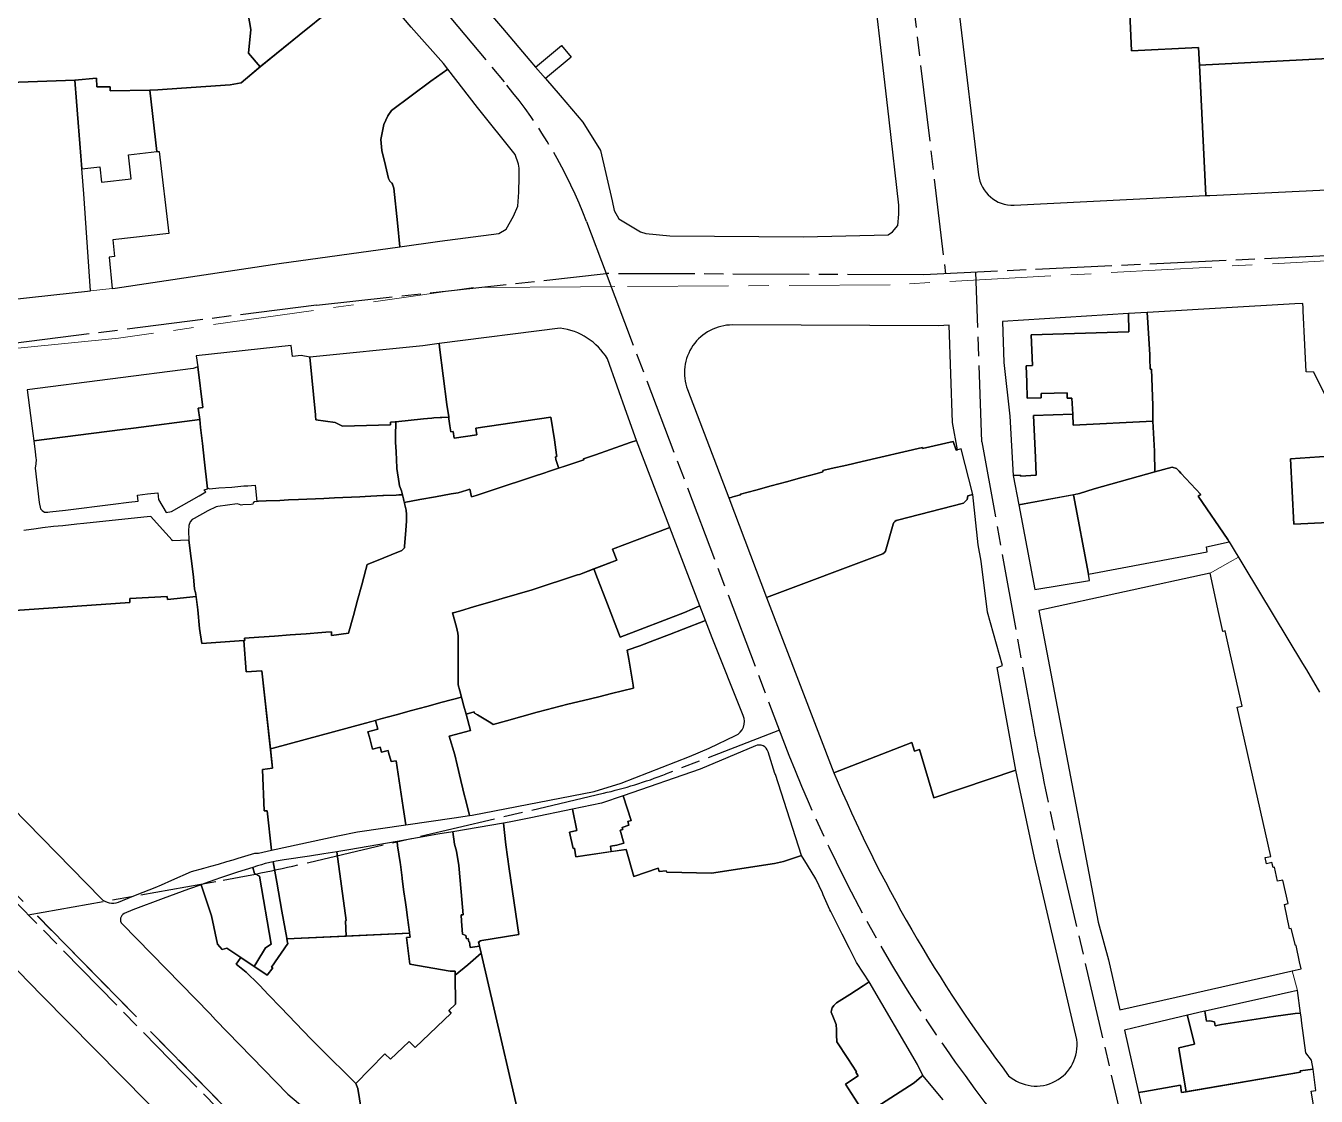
# Model space of a CAD drawing. Header units: millimetres. Extents: x 125232 to 134072, y 142885 to 152835.
# Drawn here: x 128676.8 to 129082.6, y 149484.7 to 149821.2 of the extents above; entities that cross this region are included whole.
import ezdxf

# ---------------------------------------------------------------- set-up
doc = ezdxf.new("R2010")
doc.units = ezdxf.units.MM
doc.linetypes.add('ACAD_ISO08W100', pattern=[36, 24, -3, 6, -3])
doc.linetypes.add('CENTER', pattern=[50.8, 31.75, -6.35, 6.35, -6.35])
for name, color, linetype in [('commerce', 10, 'Continuous'), ('commerce & office', 242, 'Continuous'), ('commerce and residence', 32, 'Continuous'), ('green & plaza', 80, 'Continuous'), ('military', 76, 'Continuous'), ('research & university', 30, 'Continuous'), ('reserve', 253, 'Continuous'), ('residence', 2, 'Continuous'), ('residence-bad', 41, 'Continuous'), ('老城北中心线', 7, 'ACAD_ISO08W100')]:
    doc.layers.add(name, color=color, linetype=linetype)
for name, color, linetype, lineweight in [('government', 221, 'Continuous', 0), ('municipal utilities', 151, 'Continuous', 0), ('parking', 8, 'Continuous', 0), ('super block', 6, 'CENTER', 0)]:
    doc.layers.add(name, color=color, linetype=linetype, lineweight=lineweight)

msp = doc.modelspace()

# ---------------------------------------------------------------- linework, layer by layer
at = {"layer": 'commerce'}
for points in [[(128692.79, 149797.4), (128692.21, 149804.12), (128654.07, 149802.82), (128653.92, 149807.21), (128642.88, 149806.84), (128642.88, 149806.84), (128641, 149806.78), (128641, 149805.68), (128637.85, 149805.57), (128637.85, 149805.07), (128639.61, 149750.77), (128662.17, 149751.51), (128662.2, 149750.76), (128664.8, 149750.86), (128665.43, 149734.48), (128697.13, 149737.95), (128695.13, 149768.44)], [(128993.01, 149724.1), (129023.69, 149725.07), (129023.52, 149730.77), (128983.94, 149728.24), (128984.4, 149715.36), (128986.21, 149698.48), (128987.29, 149679.86), (128989.57, 149680), (128989.58, 149679.7), (128994.58, 149679.99), (128994.31, 149685.48), (128993.67, 149698.75), (129006.03, 149699.19), (129005.79, 149704.2), (129004.32, 149704.15), (129004.27, 149705.85), (128996.07, 149705.6), (128996.11, 149704.3), (128991.75, 149704.15), (128991.57, 149709.25), (128991.39, 149714.35), (128993.37, 149714.41)], [(129030.8, 149713.29), (129030.42, 149713.28), (129030.32, 149716.61), (129030.25, 149717.91), (129029.57, 149729.55), (129029.47, 149731.15), (129023.52, 149730.77), (129023.69, 149725.07), (128993.01, 149724.1), (128993.37, 149714.41), (128991.39, 149714.35), (128991.57, 149709.25), (128991.75, 149704.15), (128996.11, 149704.3), (128996.07, 149705.6), (129004.27, 149705.85), (129004.32, 149704.15), (129005.79, 149704.2), (129006.03, 149699.19), (129006.2, 149695.71), (129031.25, 149696.92), (129031.22, 149701.84)], [(129006.23, 149673.81), (128989.06, 149670.59), (128994.11, 149644.04), (129011.33, 149646.85), (129011.02, 149648.8)], [(129057.73, 149607.03), (129059.29, 149607.38), (129055.47, 149624.39), (129053.99, 149631), (129053.25, 149630.84), (129052.01, 149636.52), (129049.27, 149649.11), (128995.38, 149637.38), (129014.07, 149539.47), (129017.26, 149527.57), (129020.81, 149511.88), (129042.75, 149516.83), (129074.57, 149524.01), (129075.04, 149524.09), (129077.86, 149524.73), (129077.38, 149527), (129076.24, 149532.09), (129076.05, 149532.05), (129074.76, 149537.41), (129074.24, 149537.31), (129072.59, 149545), (129073.81, 149545.28), (129072.13, 149552.66), (129070.46, 149552.28), (129069.46, 149556.7), (129069.02, 149556.6), (129068.67, 149558.16), (129066.96, 149557.77), (129066.52, 149559.72), (129068.29, 149560.12)], [(128774.6, 149561.56), (128770.56, 149560.89), (128766, 149560.2), (128758.04, 149558.99), (128755.58, 149558.6), (128754.59, 149558.4), (128755.73, 149552.03), (128757.36, 149542.91), (128758.88, 149534.43), (128758.92, 149534.18), (128777.6, 149535.06), (128777.37, 149539.9), (128777.52, 149539.91)], [(128750.36, 149553.9), (128748.78, 149554.72), (128748.2, 149556.62), (128743.44, 149555.18), (128738.1, 149553.32), (128732.74, 149551.46), (128731.99, 149551.19), (128735.18, 149541.38), (128737.15, 149532.52), (128738.58, 149530.87), (128740.02, 149531.25), (128744.42, 149528.3), (128748.62, 149525.49), (128749.53, 149526.86), (128752.16, 149531.39), (128753.94, 149532.52)], [(129076.68, 149517.95), (129074.83, 149517.54), (129068.36, 149516.09), (129048.62, 149511.68), (129047.59, 149511.45), (129048.05, 149508.29), (129049.13, 149508.45), (129050.56, 149508.08), (129050.79, 149506.88), (129052.76, 149507.24), (129069.21, 149509.73), (129075.95, 149510.7), (129077.69, 149510.78)], [(129044.32, 149501.11), (129042.17, 149510), (129042.12, 149510.24), (129027.51, 149506.73), (129022.26, 149505.47), (129026.69, 149485.85), (129028.75, 149486.22), (129039.87, 149488.16), (129040.26, 149485.88), (129041.71, 149486.13), (129039.51, 149499.11), (129039.35, 149499.91)]]:
    msp.add_lwpolyline(points, close=True, dxfattribs=at)
msp.add_lwpolyline([(128994.01, 149559.66), (128988.1, 149587.17), (128962.33, 149578.48), (128957.82, 149593.69), (128956.25, 149593.22), (128955.45, 149595.93), (128930.95, 149586.39, 0.063039), (128985.88, 149491.16, 0.694309), (129007.3, 149502.54)], format="xyb", close=True, dxfattribs=at)
for points in [[(128662.93, 149397.31), (128731.91, 149465.8), (128681.85, 149516.39), (128659.61, 149539.14)], [(129082.05, 149480.14), (129081, 149486.31), (129082.42, 149486.55), (129081.58, 149493.21), (129077.56, 149492.74), (129077.61, 149492.27), (129040.26, 149485.88), (129039.87, 149488.16), (129028.75, 149486.22), (129026.69, 149485.85), (129031.3, 149465.51)]]:
    msp.add_lwpolyline(points, dxfattribs=at)
at = {"layer": 'commerce & office'}
for points in [[(129045.89, 149808.92), (129045.61, 149814.47), (129024.54, 149813.41), (129023.83, 149827.49), (128986.81, 149825.62), (128970.38, 149824.71), (128970.42, 149824.29), (128976.43, 149774.37, 0.389865), (128987.58, 149764.84), (129047.93, 149767.88)], [(128859.74, 149716.58, 0.226021), (128844.86, 149726.19), (128806.77, 149721.35), (128806.92, 149720.2), (128809.23, 149702.22), (128809.81, 149698.26), (128809.9, 149697.69), (128810.22, 149695.49), (128810.49, 149693.6), (128811.23, 149693.71), (128811.54, 149691.62), (128818.69, 149692.66), (128818.49, 149694.05), (128818.38, 149694.76), (128841.97, 149698.18), (128843.03, 149691.04), (128843.72, 149686.31), (128843.79, 149685.82), (128843.35, 149685.75), (128843.47, 149684.93), (128844.32, 149682.38), (128844.39, 149682.15), (128846.93, 149682.99), (128851.67, 149684.57), (128852.27, 149684.77), (128852.16, 149685.06), (128856, 149686.4), (128860.73, 149688.05), (128865.45, 149689.69), (128866.91, 149690.21), (128868.89, 149690.91), (128865.87, 149699.38)], [(128967.16, 149727.16), (128963.82, 149726.95), (128899.01, 149727.18, 0.526009), (128884.93, 149706.86), (128897.85, 149672.8), (128898.58, 149672.95), (128899.2, 149673.17), (128901.59, 149673.75), (128901.53, 149673.99), (128906.35, 149675.29), (128911.18, 149676.59), (128916.01, 149677.89), (128920.84, 149679.19), (128925.67, 149680.49), (128927.47, 149680.98), (128927.48, 149681.42), (128930.1, 149682.02), (128934.97, 149683.14), (128939.85, 149684.27), (128958.78, 149688.63), (128958.84, 149688.36), (128968.39, 149690.5), (128969.41, 149687.8), (128969.82, 149687.9), (128968.27, 149696.5)]]:
    msp.add_lwpolyline(points, format="xyb", close=True, dxfattribs=at)
for points in [[(129092.45, 149811.24), (129045.89, 149808.92), (129047.93, 149767.88), (129049.17, 149767.94), (129094.49, 149770.13), (129094.62, 149770.14), (129094.12, 149779.6)], [(128831.92, 149773.64), (128831.92, 149776.53), (128831.79, 149777.78), (128830.7, 149780.74), (128818.83, 149795.56), (128809.49, 149807.63), (128804.21, 149803.86), (128791.87, 149794.6), (128790.71, 149792.97), (128789.45, 149790.22), (128788.47, 149785.5), (128788.8, 149782.06), (128789.92, 149777.31), (128790.87, 149773.28), (128791.33, 149772.44), (128792.24, 149771.51), (128792.14, 149771.49), (128792.57, 149770.17), (128793.68, 149759.26), (128794.44, 149751.75), (128807.01, 149753.49), (128825.58, 149755.93), (128827.87, 149757.27), (128830.24, 149761.4), (128831.53, 149764.52), (128831.87, 149768.93)], [(128793.23, 149696.76), (128792.98, 149696.74), (128791.77, 149696.61), (128791.52, 149696.59), (128791.54, 149695.81), (128776.4, 149695.37), (128774.12, 149696.56), (128768.08, 149697.35), (128767.95, 149698.64), (128767.92, 149698.91), (128766.11, 149717.04), (128763.39, 149717.57), (128760.7, 149717.28), (128760.33, 149720.72), (128730.4, 149717.45), (128730.88, 149713.98), (128732.5, 149701.19), (128731.06, 149701.01), (128731.52, 149697.44), (128731.8, 149694.91), (128732.36, 149689.94), (128732.91, 149684.97), (128733.94, 149675.7), (128734.53, 149675.92), (128734.55, 149675.67), (128737.57, 149675.95), (128741.57, 149676.2), (128745.4, 149676.63), (128746.67, 149676.64), (128748.93, 149676.87), (128749.45, 149671.71), (128750, 149671.74), (128752.37, 149671.86), (128756.76, 149672.05), (128759.45, 149672.17), (128762.59, 149672.33), (128770.52, 149672.62), (128773.89, 149672.8), (128781.89, 149673.18), (128783.59, 149673.27), (128785.29, 149673.36), (128789.07, 149673.53), (128789.32, 149673.54), (128793.28, 149673.73), (128794.16, 149673.77), (128795.25, 149673.82), (128794.95, 149674.99), (128794.39, 149676.6), (128794.27, 149677.36), (128793.55, 149682.03), (128793.54, 149682.28), (128793.25, 149687.27), (128793.07, 149690.35), (128793.12, 149692.24)], [(128879.37, 149663.56), (128869.09, 149659.63), (128861.34, 149656.67), (128862.64, 149653.25), (128855.49, 149650.52), (128856.63, 149647.53), (128859.23, 149640.74), (128863.71, 149629.01), (128883.98, 149636.75), (128888.83, 149638.87)], [(128812.47, 149588.89), (128811.71, 149592.03), (128810.01, 149597.91), (128816.64, 149599.68), (128815.27, 149604.83), (128814.6, 149607.33), (128813.83, 149610.21), (128807.74, 149608.56), (128802.92, 149607.25), (128798.09, 149605.94), (128793.27, 149604.63), (128788.44, 149603.32), (128786.75, 149602.86), (128787.49, 149600.09), (128784.43, 149599.27), (128784.87, 149597.63), (128785.87, 149593.85), (128788.29, 149594.49), (128788.72, 149592.85), (128790.75, 149593.39), (128790.91, 149592.81), (128791.68, 149589.94), (128793.34, 149590.18), (128795.49, 149575.49), (128796.29, 149570.01), (128811.58, 149572.25), (128816.34, 149572.95), (128814.99, 149578.47), (128814.93, 149578.71), (128813.62, 149584.02)]]:
    msp.add_lwpolyline(points, close=True, dxfattribs=at)
msp.add_lwpolyline([(128644.38, 149604.2), (128700.53, 149546.89, 0.303306), (128705.97, 149545.75), (128710.28, 149547.48), (128713.69, 149548.85), (128717.49, 149550.38), (128719.53, 149551.2), (128722.74, 149552.6), (128728.99, 149555.37), (128732.8, 149556.36), (128735.06, 149556.99), (128737.38, 149557.65), (128740.07, 149558.46), (128742.08, 149559.08), (128743.59, 149559.57), (128748.88, 149561.11), (128750, 149561.15), (128754.1, 149562.03), (128752.71, 149574.46), (128751.8, 149574.4), (128751.28, 149587.46), (128754.43, 149587.83), (128751.06, 149618.46), (128746.16, 149618.14), (128745.44, 149627.95), (128732.14, 149627.01), (128731.48, 149631.78), (128730.91, 149637.65), (128730.36, 149641.84), (128721.43, 149640.84), (128721.32, 149641.87), (128709.5, 149641.19), (128709.53, 149639.94), (128668.84, 149637.08)], format="xyb", dxfattribs=at)
at = {"layer": 'commerce and residence'}
for points in [[(128715.84, 149801.06), (128703.34, 149800.81), (128703.32, 149802.01), (128699.13, 149802.01), (128699.08, 149804.73), (128692.21, 149804.13), (128692.79, 149797.4), (128694.5, 149776.26), (128700.11, 149776.91), (128700.66, 149772.11), (128710, 149773.18), (128709.15, 149780.65), (128718.07, 149781.71)], [(128806.92, 149720.2), (128806.77, 149721.35), (128801.64, 149720.59), (128766.11, 149717.04), (128767.92, 149698.91), (128767.95, 149698.64), (128768.08, 149697.35), (128774.12, 149696.56), (128776.4, 149695.37), (128791.54, 149695.81), (128791.52, 149696.59), (128791.77, 149696.61), (128792.98, 149696.74), (128793.23, 149696.76), (128801.84, 149697.65), (128803.19, 149697.78), (128804.56, 149697.93), (128805.13, 149697.96), (128807.08, 149698.08), (128807.65, 149698.12), (128809.64, 149698.25), (128809.81, 149698.26), (128809.23, 149702.22)], [(128730.88, 149713.98), (128729.46, 149713.51), (128677.23, 149706.8), (128679.06, 149693.02), (128679.35, 149690.74), (128707.22, 149694.31), (128710.68, 149694.76), (128731.52, 149697.44), (128731.06, 149701.01), (128732.5, 149701.19)], [(128869.9, 149626.31), (128874.56, 149628.11), (128879.23, 149629.92), (128883.51, 149631.57), (128890.6, 149634.24), (128888.83, 149638.87), (128883.98, 149636.75), (128863.71, 149629.01), (128859.23, 149640.74), (128856.63, 149647.53), (128855.49, 149650.52), (128850.91, 149648.78), (128850.32, 149648.59), (128845.56, 149647.05), (128840.81, 149645.5), (128836.05, 149643.96), (128831.31, 149642.55), (128826.61, 149641.18), (128822.76, 149640.06), (128817.96, 149638.66), (128813.16, 149637.26), (128811.19, 149636.69), (128810.99, 149636.68), (128812.29, 149632.14), (128812.69, 149630.3), (128812.8, 149629.31), (128812.8, 149627.1), (128812.81, 149622.1), (128812.81, 149617.1), (128812.81, 149614.02), (128813.31, 149612.16), (128814.6, 149607.33), (128815.27, 149604.83), (128817.85, 149605.51), (128817.94, 149605.18), (128818.83, 149604.64), (128823.06, 149602.11), (128823.82, 149601.61), (128827.98, 149602.76), (128832.79, 149604.1), (128837.61, 149605.44), (128840.88, 149606.34), (128842.43, 149606.73), (128847.29, 149607.92), (128852.15, 149609.11), (128857, 149610.31), (128861.02, 149611.32), (128867.96, 149613.01), (128867.81, 149613.93), (128867.27, 149617.13), (128866.46, 149622.07), (128865.97, 149624.98)]]:
    msp.add_lwpolyline(points, close=True, dxfattribs=at)
msp.add_lwpolyline([(128979.18, 149636.86), (128977.23, 149652.94), (128976.31, 149658.06), (128974.61, 149673.91), (128973.01, 149673.51), (128972.83, 149672.33), (128971.68, 149671.19), (128950.94, 149665.86, 0.29347), (128949.55, 149664.61), (128947.2, 149656.07), (128946.88, 149655.61), (128946.3, 149655.28), (128909.74, 149641.47), (128930.95, 149586.39), (128955.45, 149595.93), (128956.25, 149593.22), (128957.82, 149593.69), (128962.33, 149578.48), (128988.1, 149587.17), (128982.24, 149619.52), (128983.9, 149620.14)], format="xyb", close=True, dxfattribs=at)
at = {"layer": 'government'}
msp.add_lwpolyline([(128718.8, 149781.75), (128718.07, 149781.71), (128709.15, 149780.65), (128710, 149773.18), (128700.66, 149772.11), (128700.11, 149776.91), (128694.5, 149776.26), (128695.13, 149768.44), (128697.13, 149737.95), (128703.97, 149738.69), (128703.02, 149748.52), (128704.7, 149748.68), (128704.17, 149753.95), (128721.84, 149755.95)], close=True, dxfattribs=at)
at = {"layer": 'green & plaza'}
msp.add_lwpolyline([(129098.61, 149686.61), (129086.68, 149685.9), (129074.49, 149685.12), (129075.53, 149664.55), (129086.49, 149665.08), (129099.8, 149665.8)], close=True, dxfattribs=at)
at = {"layer": 'military'}
msp.add_lwpolyline([(129023.83, 149827.49), (129024.54, 149813.41), (129045.61, 149814.47), (129045.89, 149808.92), (129092.45, 149811.24), (129094.12, 149779.6), (129139.78, 149781.59), (129139.19, 149787.74), (129137.7, 149823.06)], dxfattribs=at)
at = {"layer": 'municipal utilities'}
msp.add_lwpolyline([(128848.28, 149811.39), (128845.23, 149815.04), (128837.09, 149808.26), (128840.22, 149804.64)], close=True, dxfattribs=at)
at = {"layer": 'parking'}
msp.add_lwpolyline([(129083.59, 149611.78), (129079.58, 149618.72), (129078.23, 149620.72), (129058.13, 149654.19), (129055.51, 149652.76), (129049.27, 149649.11), (129052.01, 149636.52), (129053.25, 149630.84), (129053.99, 149631), (129055.47, 149624.39), (129059.29, 149607.38), (129057.73, 149607.03), (129068.29, 149560.12), (129066.52, 149559.72), (129066.96, 149557.77), (129068.67, 149558.16), (129069.02, 149556.6), (129069.46, 149556.7), (129070.46, 149552.28), (129072.13, 149552.66), (129073.81, 149545.28), (129072.59, 149545), (129074.24, 149537.31), (129074.76, 149537.41), (129076.05, 149532.05), (129076.24, 149532.09), (129077.38, 149527), (129077.86, 149524.73), (129075.04, 149524.09), (129076.68, 149517.95), (129077.69, 149510.78), (129077.83, 149509.64), (129078.08, 149507.71), (129079.3, 149498.35), (129081.13, 149496.02), (129081.58, 149493.21), (129082.42, 149486.55), (129081, 149486.31), (129082.05, 149480.14)], dxfattribs=at)
at = {"layer": 'research & university'}
for points in [[(128784.33, 149837.09), (128756.19, 149865.97), (128752.36, 149870.09), (128746.34, 149864.69), (128745.08, 149863.39), (128745.25, 149851.35), (128745.71, 149831.02), (128747.62, 149820.09), (128746.82, 149812.61), (128750.51, 149808.33), (128762.82, 149818.27), (128773, 149826.52), (128779.97, 149833.17)], [(129031.25, 149696.92), (129006.2, 149695.71), (129006.03, 149699.19), (128993.67, 149698.75), (128994.31, 149685.48), (128994.58, 149679.99), (128989.58, 149679.7), (128989.57, 149680), (128987.29, 149679.86), (128989.06, 149670.59), (129008.15, 149674.17), (129012.76, 149675.7), (129031.8, 149680.97), (129031.71, 149687.24), (129031.7, 149687.52)]]:
    msp.add_lwpolyline(points, close=True, dxfattribs=at)
msp.add_lwpolyline([(128642.61, 149824.81), (128642.88, 149806.84), (128653.92, 149807.21), (128654.07, 149802.82), (128692.21, 149804.12), (128692.21, 149804.13), (128699.08, 149804.73), (128699.13, 149802.01), (128703.32, 149802.01), (128703.34, 149800.81), (128715.84, 149801.06), (128718.39, 149801.12), (128725.77, 149801.63), (128741.08, 149802.67), (128744.57, 149803.3), (128750.51, 149808.32), (128746.82, 149812.61), (128747.62, 149820.09), (128745.71, 149831.02)], dxfattribs=at)
at = {"layer": 'reserve'}
msp.add_lwpolyline([(128912.52, 149585.84), (128912.41, 149586.2), (128910.25, 149593.01, 0.440929), (128906.23, 149594.87), (128888.91, 149587.58), (128864.69, 149579.18), (128867.15, 149571.36), (128866.12, 149571.04), (128866.49, 149569.89), (128864.35, 149569.22), (128864.54, 149568.6), (128863.72, 149568.36), (128864.91, 149564.27), (128862.63, 149563.63), (128860.65, 149563.35), (128860.91, 149561.63), (128865.64, 149562.32), (128868.07, 149553.84), (128875.67, 149556.43), (128876.01, 149555.41), (128878.23, 149555.57), (128878.38, 149555.12), (128892.44, 149554.86), (128912.26, 149557.84), (128915.09, 149558.51), (128920.77, 149560.44)], format="xyb", close=True, dxfattribs=at)
for points in [[(128939.31, 149481.13), (128934.56, 149488.52), (128938.55, 149491.08), (128937.78, 149492.26), (128937.99, 149492.4), (128935.29, 149496.6), (128931.88, 149501.83), (128931.74, 149504.04), (128931.74, 149504.44), (128931.74, 149505.59), (128931.61, 149507.3), (128930.76, 149509.35), (128930.1, 149511.11), (128930.16, 149511.73), (128930.41, 149512.5), (128930.9, 149513.27), (128931.25, 149513.58), (128931.77, 149514.03), (128935.98, 149516.74), (128940.18, 149519.45), (128941.99, 149520.62), (128940.19, 149523.43), (128938.09, 149526.72), (128935.83, 149531.18), (128933.56, 149535.64), (128929.95, 149542.77), (128929.68, 149543.34), (128927.54, 149548.03), (128927.32, 149548.63), (128925.27, 149553.02), (128922.68, 149557.3), (128920.77, 149560.44), (128915.09, 149558.51), (128912.26, 149557.84), (128892.44, 149554.86), (128878.38, 149555.12), (128878.23, 149555.57), (128876.01, 149555.41), (128875.67, 149556.43), (128868.07, 149553.84), (128865.64, 149562.32), (128849.79, 149560), (128849.4, 149562.66), (128848.9, 149562.54), (128847.78, 149567.72), (128850.09, 149568.2), (128848.71, 149574.93), (128835.62, 149572.24), (128828.81, 149570.84), (128827.06, 149570.54), (128827.81, 149563.76), (128828.82, 149556.25), (128831.85, 149535.52), (128819.6, 149533.53), (128819.63, 149533.28), (128819.18, 149533.2), (128819.49, 149531.85), (128820, 149529.64), (128835.19, 149464.09)], [(128940, 149478.59), (128956.14, 149488.96), (128958.51, 149490.89), (128958.9, 149491.18), (128957.19, 149494.68), (128941.99, 149520.62), (128940.18, 149519.45), (128935.98, 149516.74), (128931.77, 149514.03), (128931.25, 149513.58), (128930.9, 149513.27), (128930.41, 149512.5), (128930.16, 149511.73), (128930.1, 149511.11), (128930.76, 149509.35), (128931.61, 149507.3), (128931.74, 149505.59), (128931.74, 149504.44), (128931.74, 149504.04), (128931.88, 149501.83), (128935.29, 149496.6), (128937.99, 149492.4), (128937.78, 149492.26), (128938.55, 149491.08), (128934.56, 149488.52), (128939.31, 149481.13)], [(128965.31, 149483.58), (128958.89, 149491.18), (128958.51, 149490.89), (128956.14, 149488.96), (128940, 149478.59)]]:
    msp.add_lwpolyline(points, dxfattribs=at)
at = {"layer": 'residence'}
for points in [[(128773, 149826.52), (128762.82, 149818.27), (128750.73, 149808.51), (128744.57, 149803.3), (128741.08, 149802.67), (128725.77, 149801.63), (128718.39, 149801.12), (128715.84, 149801.06), (128718.07, 149781.71), (128718.8, 149781.75), (128721.84, 149755.95), (128704.17, 149753.95), (128704.7, 149748.68), (128703.02, 149748.52), (128703.97, 149738.69), (128704.9, 149738.79), (128756.52, 149746.51), (128794.44, 149751.75), (128793.68, 149759.26), (128792.57, 149770.17), (128792.08, 149771.67), (128791.33, 149772.44), (128790.87, 149773.28), (128789.92, 149777.31), (128788.8, 149782.06), (128788.47, 149785.5), (128789.45, 149790.22), (128790.71, 149792.97), (128791.87, 149794.6), (128804.21, 149803.86), (128809.49, 149807.63), (128808.13, 149809.39), (128798.04, 149820.8), (128784.33, 149837.09)], [(129085.29, 149705.37), (129081.82, 149712.39), (129079.41, 149712.45), (129079.01, 149720.91), (129078.5, 149731.65), (129078.47, 149732.55), (129078.43, 149733.92), (129075.82, 149733.85), (129052.55, 149732.5), (129033.07, 149731.36), (129029.54, 149731.15), (129029.47, 149731.15), (129029.57, 149729.55), (129030.25, 149717.91), (129030.32, 149716.61), (129030.42, 149713.28), (129030.8, 149713.29), (129031.22, 149701.84), (129031.25, 149696.92), (129031.7, 149687.52), (129031.71, 149687.24), (129031.8, 149680.97), (129037.33, 149682.5), (129038.61, 149682.09), (129039.46, 149681.2), (129040.05, 149680.57), (129046.32, 149673.93), (129045.52, 149673.37), (129054.8, 149659.73), (129055.25, 149658.99), (129078.23, 149620.72), (129079.58, 149618.72), (129083.59, 149611.78)], [(129086.49, 149665.08), (129075.53, 149664.55), (129074.49, 149685.12), (129086.68, 149685.9)], [(128668.84, 149637.08), (128709.53, 149639.94), (128709.5, 149641.19), (128721.32, 149641.87), (128721.43, 149640.84), (128730.36, 149641.84), (128730.19, 149643.09), (128729.89, 149644.13), (128729.58, 149648.03), (128728.13, 149659.53), (128722.9, 149659.36), (128722.84, 149659.51), (128718.85, 149663.94), (128716.15, 149666.95), (128714.95, 149666.82), (128709.97, 149666.31), (128705, 149665.79), (128700.03, 149665.28), (128695.05, 149664.76), (128692.92, 149664.54), (128688.5, 149664.08), (128685.54, 149663.78), (128682.13, 149663.42), (128680.07, 149663.13), (128676.2, 149662.58)]]:
    msp.add_lwpolyline(points, dxfattribs=at)
for points in [[(128732.36, 149689.94), (128731.8, 149694.91), (128731.52, 149697.44), (128710.68, 149694.76), (128707.22, 149694.31), (128679.35, 149690.74), (128679.78, 149687.26), (128680, 149685.28), (128680.05, 149684.88), (128679.95, 149683.58), (128679.83, 149682.18), (128681.08, 149671.42), (128681.45, 149669.43), (128681.99, 149668.82), (128682.75, 149668.38), (128683.79, 149668.31), (128684.41, 149668.39), (128689.37, 149669), (128694.33, 149669.61), (128699.3, 149670.22), (128704.26, 149670.82), (128709.22, 149671.43), (128712.14, 149671.77), (128711.92, 149673.69), (128715.11, 149674.06), (128718.31, 149674.43), (128718.56, 149672.33), (128720.96, 149668.19), (128722.6, 149668.59), (128731.34, 149673.49), (128733.48, 149674.75), (128732.94, 149675.34), (128733.94, 149675.7), (128732.91, 149684.97)], [(128843.03, 149691.04), (128841.97, 149698.18), (128818.38, 149694.76), (128818.49, 149694.05), (128818.69, 149692.66), (128811.54, 149691.62), (128811.23, 149693.71), (128810.49, 149693.6), (128810.22, 149695.49), (128809.9, 149697.69), (128809.81, 149698.26), (128809.64, 149698.25), (128807.65, 149698.12), (128807.08, 149698.08), (128805.13, 149697.96), (128804.56, 149697.93), (128803.19, 149697.78), (128801.84, 149697.65), (128793.23, 149696.76), (128793.12, 149692.24), (128793.07, 149690.35), (128793.25, 149687.27), (128793.54, 149682.28), (128793.55, 149682.03), (128794.27, 149677.36), (128794.39, 149676.6), (128794.95, 149674.99), (128795.25, 149673.82), (128795.57, 149672.56), (128795.86, 149671.39), (128800.78, 149672.28), (128805.7, 149673.18), (128810.62, 149674.07), (128812.79, 149674.46), (128815.5, 149675.26), (128816.45, 149675.54), (128816.96, 149673.12), (128818.43, 149673.6), (128823.18, 149675.17), (128827.93, 149676.73), (128832.68, 149678.29), (128837.43, 149679.86), (128839.12, 149680.41), (128842.18, 149681.42), (128844.39, 149682.15), (128844.32, 149682.38), (128843.47, 149684.93), (128843.35, 149685.75), (128843.79, 149685.82), (128843.72, 149686.31)], [(128868.89, 149690.91), (128866.91, 149690.21), (128865.45, 149689.69), (128860.73, 149688.05), (128856, 149686.4), (128852.16, 149685.06), (128852.27, 149684.77), (128851.67, 149684.57), (128846.93, 149682.99), (128842.18, 149681.42), (128839.12, 149680.41), (128837.43, 149679.86), (128832.68, 149678.29), (128827.93, 149676.73), (128823.18, 149675.17), (128818.43, 149673.6), (128816.96, 149673.12), (128816.45, 149675.54), (128815.5, 149675.26), (128812.79, 149674.46), (128810.62, 149674.07), (128805.7, 149673.18), (128800.78, 149672.28), (128795.86, 149671.39), (128796.49, 149668.93), (128796.52, 149667.62), (128796.56, 149665.61), (128796.32, 149662.6), (128795.93, 149657.62), (128795.89, 149657.1), (128795.03, 149656.25), (128791.73, 149654.93), (128787.08, 149653.08), (128784.19, 149651.93), (128783.76, 149650.35), (128782.46, 149645.52), (128781.16, 149640.7), (128779.85, 149635.87), (128778.35, 149630.33), (128773, 149629.54), (128772.93, 149630.75), (128771.22, 149630.62), (128769.94, 149630.52), (128764.96, 149630.13), (128759.97, 149629.75), (128754.99, 149629.36), (128750.15, 149628.99), (128745.65, 149628.7), (128745.69, 149627.96), (128745.44, 149627.95), (128746.16, 149618.14), (128751.06, 149618.46), (128753.76, 149593.91), (128754.6, 149594.13), (128783.61, 149602.01), (128788.44, 149603.32), (128793.27, 149604.63), (128798.09, 149605.94), (128802.92, 149607.25), (128807.74, 149608.56), (128813.83, 149610.21), (128813.31, 149612.16), (128812.81, 149614.02), (128812.81, 149617.1), (128812.81, 149622.1), (128812.8, 149627.1), (128812.8, 149629.31), (128812.69, 149630.3), (128812.29, 149632.14), (128810.99, 149636.68), (128811.19, 149636.69), (128813.16, 149637.26), (128817.96, 149638.66), (128822.76, 149640.06), (128826.61, 149641.18), (128831.31, 149642.55), (128836.05, 149643.96), (128840.81, 149645.5), (128845.56, 149647.05), (128850.32, 149648.59), (128850.91, 149648.78), (128862.64, 149653.25), (128861.34, 149656.67), (128869.09, 149659.63), (128879.37, 149663.56)], [(129045.52, 149673.37), (129046.32, 149673.93), (129040.05, 149680.57), (129039.46, 149681.2), (129038.61, 149682.09), (129037.33, 149682.5), (129031.8, 149680.97), (129012.76, 149675.7), (129008.15, 149674.17), (129006.23, 149673.81), (129011.02, 149648.8), (129048.34, 149655.89), (129048.05, 149657.43), (129055.25, 149658.99), (129054.8, 149659.73)], [(128795.49, 149575.49), (128793.34, 149590.18), (128791.68, 149589.94), (128790.91, 149592.81), (128790.75, 149593.39), (128788.72, 149592.85), (128788.29, 149594.49), (128785.87, 149593.85), (128784.87, 149597.63), (128784.43, 149599.27), (128787.49, 149600.09), (128786.75, 149602.86), (128783.61, 149602.01), (128754.6, 149594.13), (128753.76, 149593.91), (128754.43, 149587.83), (128751.28, 149587.46), (128751.8, 149574.4), (128752.71, 149574.46), (128754.1, 149562.03), (128774.96, 149566.54), (128781.15, 149567.8), (128796.29, 149570.01)]]:
    msp.add_lwpolyline(points, close=True, dxfattribs=at)
for points in [[(128971.68, 149671.19), (128972.83, 149672.33), (128973.01, 149673.51), (128974.61, 149673.91), (128971, 149688.2), (128969.82, 149687.9), (128969.41, 149687.8), (128968.39, 149690.5), (128958.84, 149688.36), (128958.78, 149688.63), (128939.85, 149684.27), (128934.97, 149683.14), (128930.1, 149682.02), (128927.48, 149681.42), (128927.47, 149680.98), (128925.67, 149680.49), (128920.84, 149679.19), (128916.01, 149677.89), (128911.18, 149676.59), (128906.35, 149675.29), (128901.53, 149673.99), (128901.59, 149673.75), (128899.2, 149673.17), (128898.58, 149672.95), (128897.85, 149672.8), (128909.74, 149641.47), (128946.3, 149655.28), (128946.88, 149655.61), (128947.2, 149656.07), (128949.55, 149664.61, -0.29347), (128950.94, 149665.86)], [(128899.96, 149598.07, 0.395143), (128902.44, 149604.44), (128892.66, 149628.87), (128890.6, 149634.24), (128883.51, 149631.57), (128879.23, 149629.92), (128874.56, 149628.11), (128869.9, 149626.31), (128865.97, 149624.98), (128866.46, 149622.07), (128867.27, 149617.13), (128867.81, 149613.93), (128867.96, 149613.01), (128861.02, 149611.32), (128857, 149610.31), (128852.15, 149609.11), (128847.29, 149607.92), (128842.43, 149606.73), (128840.88, 149606.34), (128837.61, 149605.44), (128832.79, 149604.1), (128827.98, 149602.76), (128823.82, 149601.61), (128823.06, 149602.11), (128818.83, 149604.64), (128817.94, 149605.18), (128817.85, 149605.51), (128815.27, 149604.83), (128816.64, 149599.68), (128810.01, 149597.91), (128811.71, 149592.03), (128812.47, 149588.89), (128813.62, 149584.02), (128814.93, 149578.71), (128814.99, 149578.47), (128816.34, 149572.95), (128817.24, 149573.08), (128855.52, 149580.52), (128864.05, 149583.16), (128885.58, 149591.53), (128891.75, 149594.14)]]:
    msp.add_lwpolyline(points, format="xyb", close=True, dxfattribs=at)
at = {"layer": 'residence-bad'}
for points in [[(128820.42, 149827.89), (128826.7, 149820.5), (128835.33, 149810.3), (128837.09, 149808.26), (128845.23, 149815.04), (128848.28, 149811.39), (128840.22, 149804.64), (128844.83, 149799.3), (128851.95, 149790.9), (128857.56, 149782.09), (128861.17, 149766.26), (128861.86, 149763.15), (128863.31, 149760.53), (128870.1, 149756.48), (128871.83, 149755.94), (128879.38, 149755.26), (128921.37, 149754.87), (128947.99, 149755.56), (128949.39, 149756.44), (128951.06, 149758.45), (128951.37, 149762.01), (128951.37, 149764.82), (128948.33, 149791.64), (128945.68, 149814.46), (128942.92, 149838.04)], [(128835.19, 149464.1), (128820, 149529.64), (128815.78, 149526.02), (128811.88, 149522.81), (128811.95, 149513.66), (128809.82, 149511.64), (128810.6, 149510.82), (128799.22, 149500.02), (128797.41, 149501.92), (128795.34, 149500), (128791.46, 149496.4), (128789.76, 149498.02), (128785.05, 149493.26), (128780.56, 149488.72), (128781.24, 149487.17), (128782.71, 149478.04)]]:
    msp.add_lwpolyline(points, dxfattribs=at)
for points in [[(128782.46, 149645.52), (128783.76, 149650.35), (128784.19, 149651.93), (128787.08, 149653.08), (128791.73, 149654.93), (128795.03, 149656.25), (128795.89, 149657.1), (128795.93, 149657.62), (128796.32, 149662.6), (128796.56, 149665.61), (128796.52, 149667.62), (128796.49, 149668.93), (128795.57, 149672.56), (128795.25, 149673.82), (128794.16, 149673.77), (128793.28, 149673.73), (128789.32, 149673.54), (128789.07, 149673.53), (128785.29, 149673.36), (128783.59, 149673.27), (128781.89, 149673.18), (128773.89, 149672.8), (128770.52, 149672.62), (128762.59, 149672.33), (128759.45, 149672.17), (128756.76, 149672.05), (128752.37, 149671.86), (128750, 149671.74), (128749.45, 149671.71), (128748.72, 149671.56), (128748.38, 149671.26), (128748.24, 149670.82), (128747.72, 149670.79), (128745.04, 149670.6), (128744.52, 149670.56), (128744, 149670.72), (128743.28, 149670.95), (128737.21, 149670.1), (128736.65, 149670.05), (128734.12, 149668.72), (128729.73, 149666.33), (128729.2, 149666.04), (128728.56, 149665.32), (128728.08, 149664.17), (128728, 149662.5), (128728.13, 149659.53), (128729.58, 149648.03), (128729.89, 149644.13), (128730.19, 149643.09), (128730.91, 149637.65), (128731.48, 149631.78), (128732.14, 149627.01), (128745.44, 149627.95), (128745.69, 149627.96), (128745.65, 149628.7), (128750.15, 149628.99), (128754.99, 149629.36), (128759.97, 149629.75), (128764.96, 149630.13), (128769.94, 149630.52), (128771.22, 149630.62), (128772.93, 149630.75), (128773, 149629.54), (128778.35, 149630.33), (128779.85, 149635.87), (128781.16, 149640.7)], [(128864.69, 149579.18), (128857.86, 149576.82), (128848.71, 149574.93), (128850.09, 149568.2), (128847.78, 149567.72), (128848.9, 149562.54), (128849.4, 149562.66), (128849.79, 149560), (128860.91, 149561.63), (128860.65, 149563.35), (128862.63, 149563.63), (128864.91, 149564.27), (128863.72, 149568.36), (128864.54, 149568.6), (128864.35, 149569.22), (128866.49, 149569.89), (128866.12, 149571.04), (128867.15, 149571.36)], [(128828.82, 149556.25), (128827.81, 149563.76), (128827.06, 149570.54), (128811.09, 149567.84), (128811.67, 149563.92), (128812.23, 149561.75), (128812.97, 149557.22), (128813.78, 149548.94), (128814.39, 149541.74), (128813.7, 149541.7), (128813.84, 149539.75), (128814.15, 149535.62), (128815.25, 149535.21), (128815.38, 149534.21), (128815.97, 149534.29), (128816.1, 149533.2), (128816.4, 149533.23), (128816.61, 149531.51), (128819.49, 149531.85), (128819.18, 149533.2), (128819.63, 149533.28), (128819.6, 149533.53), (128831.85, 149535.52)], [(128812.97, 149557.22), (128812.23, 149561.75), (128811.67, 149563.92), (128811.09, 149567.84), (128806.41, 149567.05), (128793.57, 149564.82), (128793.76, 149563.43), (128794.55, 149558.2), (128794.64, 149557.58), (128795.14, 149553.37), (128795.19, 149553.05), (128795.74, 149548.96), (128796.2, 149545.65), (128796.4, 149544.17), (128796.85, 149540.88), (128796.86, 149540.82), (128797.49, 149536.24), (128797.5, 149535.99), (128797.52, 149535.99), (128797.68, 149534.74), (128796.52, 149534.6), (128797.59, 149526.23), (128810.27, 149523.98), (128811.85, 149524), (128811.88, 149522.81), (128815.78, 149526.02), (128820, 149529.64), (128819.49, 149531.85), (128816.61, 149531.51), (128816.4, 149533.23), (128816.1, 149533.2), (128815.97, 149534.29), (128815.38, 149534.21), (128815.25, 149535.21), (128814.15, 149535.62), (128813.84, 149539.75), (128813.7, 149541.7), (128814.39, 149541.74), (128813.78, 149548.94)], [(128795.19, 149553.02), (128795.17, 149553.16), (128795.14, 149553.37), (128794.64, 149557.58), (128794.55, 149558.2), (128793.76, 149563.43), (128793.57, 149564.82), (128778.37, 149562.19), (128774.6, 149561.56), (128777.52, 149539.91), (128777.37, 149539.9), (128777.6, 149535.06), (128797.5, 149535.99), (128797.49, 149536.24), (128796.85, 149540.88), (128796.4, 149544.17), (128796.2, 149545.65), (128795.74, 149548.96)], [(128757.36, 149542.91), (128755.73, 149552.03), (128754.59, 149558.4), (128752.15, 149557.89), (128750.93, 149557.5), (128749.73, 149557.09), (128748.2, 149556.62), (128748.78, 149554.72), (128750.36, 149553.9), (128753.94, 149532.52), (128752.16, 149531.39), (128749.53, 149526.86), (128748.62, 149525.49), (128752.73, 149522.73), (128754.49, 149525.03), (128754.13, 149525.27), (128759.21, 149532.72), (128759.12, 149533.08), (128758.92, 149534.18), (128758.88, 149534.43)], [(128811.88, 149522.81), (128811.85, 149524), (128810.27, 149523.98), (128797.59, 149526.23), (128796.52, 149534.6), (128797.68, 149534.74), (128797.52, 149535.99), (128758.92, 149534.18), (128759.12, 149533.08), (128759.21, 149532.72), (128754.13, 149525.27), (128754.49, 149525.03), (128752.73, 149522.73), (128744.42, 149528.3), (128743.03, 149526.25), (128746.14, 149523.66), (128750, 149519.91), (128750.35, 149519.62), (128753.16, 149516.6), (128757.06, 149512.55), (128766.51, 149502.77), (128769.18, 149500), (128780.56, 149488.72), (128785.05, 149493.26), (128789.76, 149498.02), (128791.46, 149496.4), (128795.34, 149500), (128797.41, 149501.92), (128799.22, 149500.02), (128810.6, 149510.82), (128809.82, 149511.64), (128811.95, 149513.66)], [(129078.08, 149507.71), (129077.83, 149509.64), (129077.69, 149510.78), (129075.95, 149510.7), (129069.21, 149509.73), (129052.76, 149507.24), (129050.79, 149506.88), (129050.56, 149508.08), (129049.13, 149508.45), (129048.05, 149508.29), (129047.59, 149511.45), (129047, 149511.32), (129042.12, 149510.24), (129042.17, 149510), (129044.32, 149501.11), (129039.35, 149499.91), (129039.51, 149499.11), (129041.71, 149486.13), (129077.61, 149492.27), (129077.56, 149492.74), (129081.58, 149493.21), (129081.13, 149496.02), (129079.3, 149498.35)]]:
    msp.add_lwpolyline(points, close=True, dxfattribs=at)
msp.add_lwpolyline([(128782.71, 149478.04), (128781.24, 149487.17), (128780.56, 149488.72), (128769.18, 149500), (128766.51, 149502.77), (128757.06, 149512.55), (128753.16, 149516.6), (128750.35, 149519.62), (128750, 149519.91), (128746.14, 149523.66), (128743.03, 149526.25), (128744.42, 149528.3), (128740.02, 149531.25), (128738.58, 149530.87), (128737.15, 149532.52), (128735.18, 149541.38), (128731.99, 149551.19), (128728.04, 149549.82), (128724, 149548.33), (128720.02, 149546.83), (128710.54, 149543.26), (128707.81, 149542.11, 0.529511), (128707.15, 149538.87), (128734.82, 149510.61), (128736.46, 149508.74), (128759.19, 149485.32), (128764.54, 149480.81)], format="xyb", dxfattribs=at)
at = {"layer": 'super block'}
for points in [[(129242.99, 149580.45), (129242.5, 149593.53), (129236.44, 149755.15), (129100.54, 149748.18), (128948.58, 149739.8), (128862.05, 149739.24), (128851.21, 149739.17), (128817.56, 149738.95), (128705.94, 149723.03), (128560.92, 149708.69), (128538.2, 149686.45), (128960.6, 149255.75), (129075.72, 149366.64), (129186.18, 149473.04), (129231.87, 149536.62)], [(128960.6, 149255.75), (128538.2, 149686.45), (128181.61, 149337.52), (128191.03, 148925.58), (128270.2, 148677.34), (128280.07, 148675.43), (128691.13, 148640.89), (128697.06, 148682.42), (128693.56, 148773.17), (128685.95, 148910.53), (128690.77, 148940.14), (128706.21, 148984.08), (128722.65, 149015.18), (128749.88, 149048.33), (128799.62, 149100.68)]]:
    msp.add_lwpolyline(points, close=True, dxfattribs=at)
at = {"layer": '老城北中心线', "linetype": 'ACAD_ISO08W100', "lineweight": 25}
for p, q in [((128957.41, 149256.16), (127908.6, 150326.51)), ((128953.93, 149844.54), (128966.05, 149743.29)), ((128806.08, 149828.93), (128828.05, 149802.6)), ((128853.13, 149759.7), (128859.34, 149743.33)), ((129234.1, 149755.88), (128959.19, 149742.97)), ((128977.49, 149690.44), (128975.57, 149743.74)), ((128768.2, 149733.4), (128859.34, 149743.33)), ((128859.34, 149743.33), (128914.89, 149596.88)), ((128959.19, 149742.97), (128859.34, 149743.33)), ((128768.2, 149733.4), (128666.69, 149720.55)), ((128977.49, 149690.44), (128993.69, 149600.73)), ((128913.8, 149599.76), (128878.03, 149585.99)), ((128765.85, 149558.21), (128858.43, 149579.95)), ((129001.8, 149561.47), (129035.26, 149417.75)), ((128677.54, 149541.78), (128738.88, 149552.66))]:
    msp.add_line(p, q, dxfattribs=at)
for centre, radius, start, end in [((128712.88, 149706.5), 150, 20.773, 39.8436), ((129780.96, 149742.88), 800, 190.2348, 193.10637), ((129335.64, 149756.48), 450, 200.773, 222.1402), ((128824.15, 149725.98), 150, 283.2136, 291.0527), ((128651.56, 150044.98), 500, 280.0569, 283.2136)]:
    msp.add_arc(centre, radius, start, end, dxfattribs=at)

doc.saveas('drawing.dxf')
